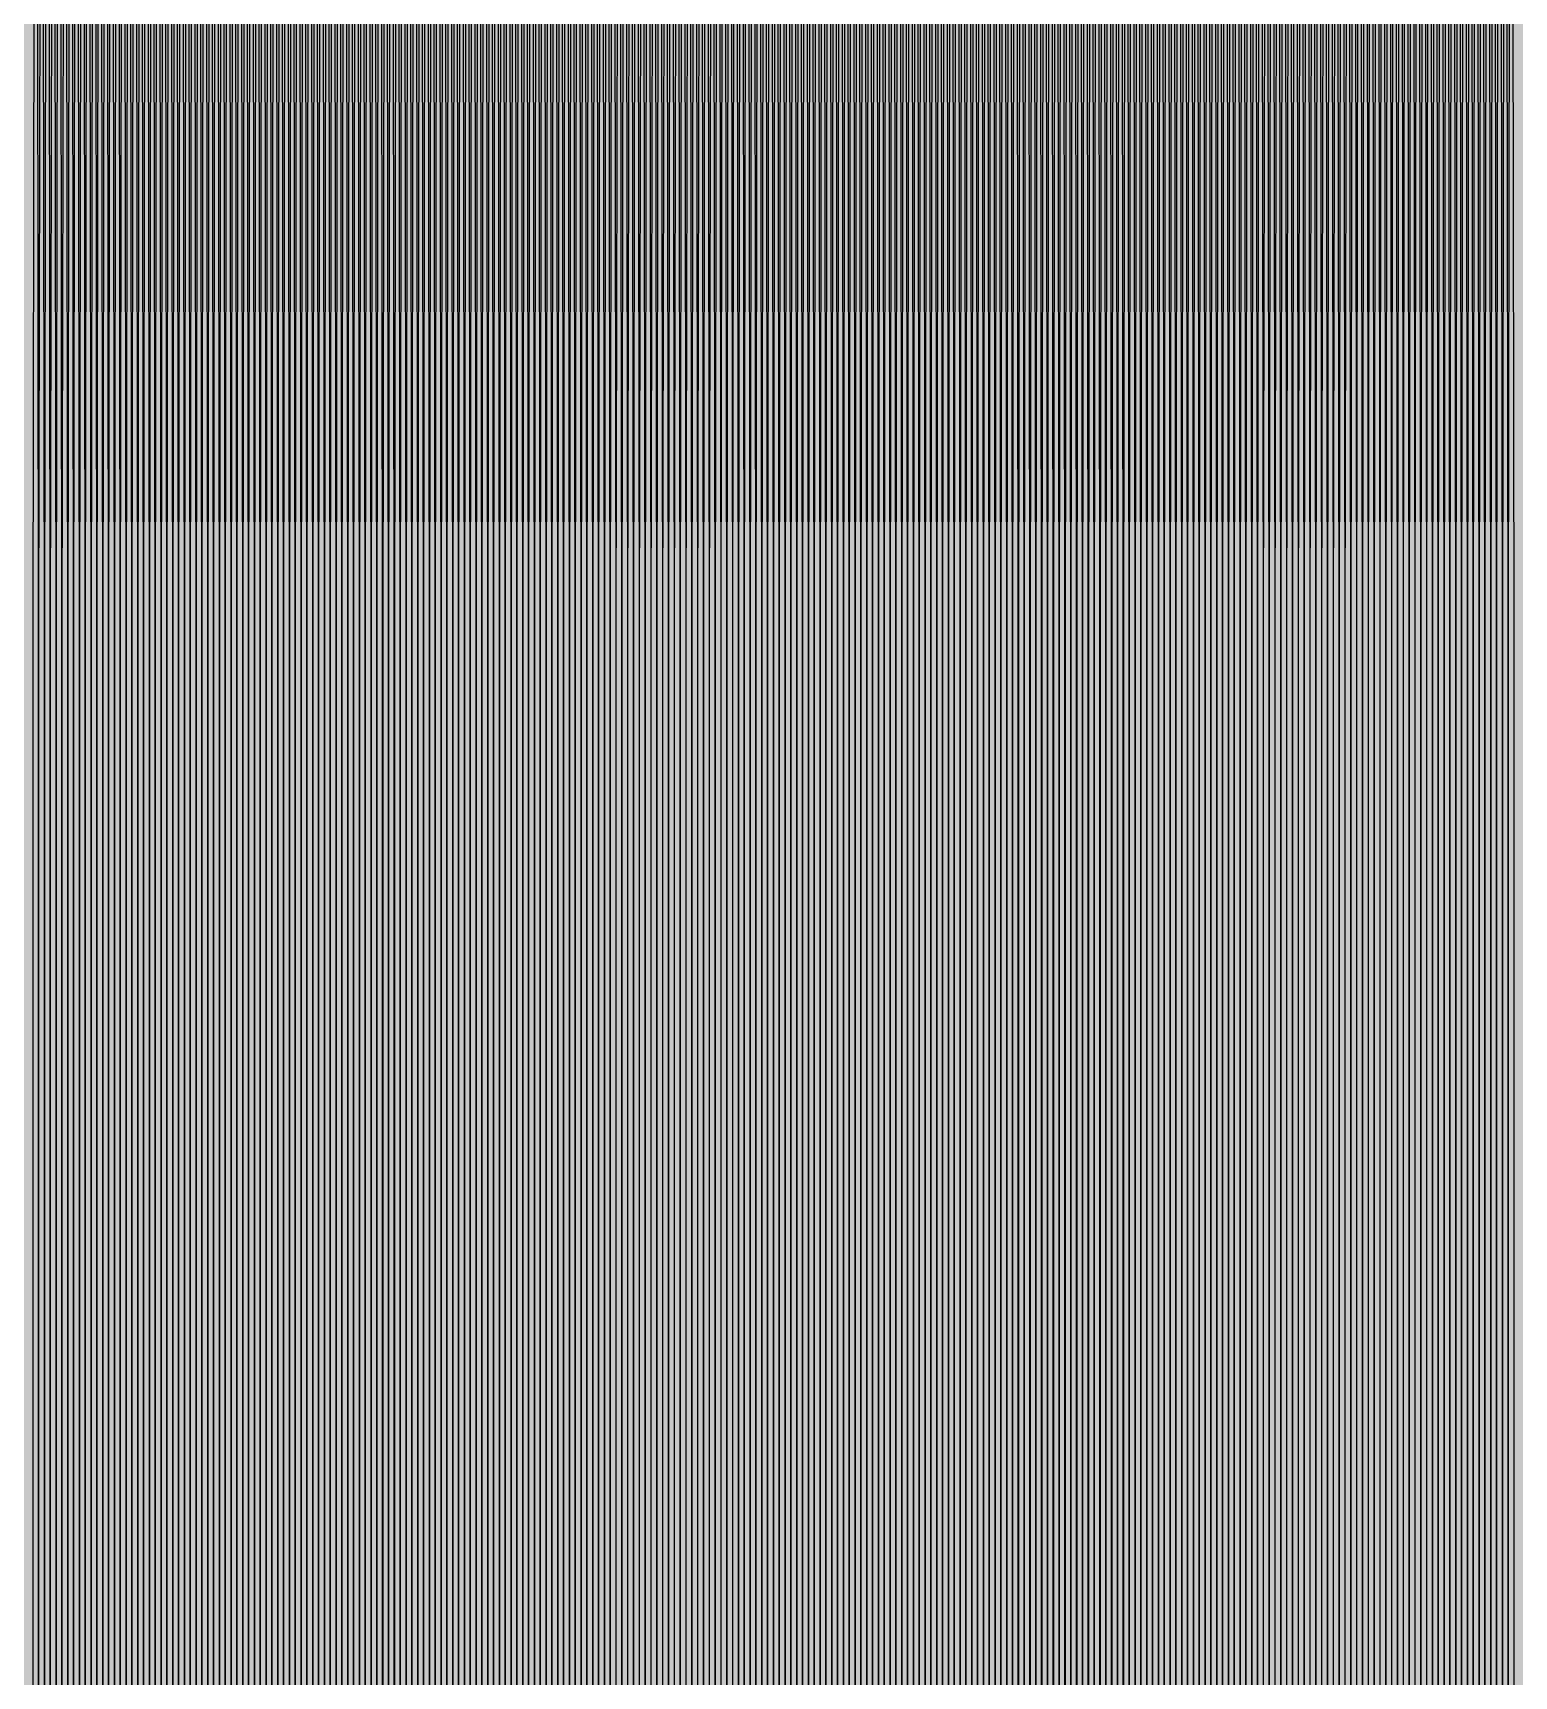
# Model space of a CAD drawing. Header units: metres. Extents: x -7231 to 10969, y -37556 to 1873.
# Drawn here: x 1869 to 2885, y -19931 to -18805 of the extents above; entities that cross this region are included whole.
import ezdxf

# ---------------------------------------------------------------- set-up
doc = ezdxf.new("R2010")
doc.units = ezdxf.units.M
for name, color, linetype in [('Metal1', 4, 'CONTINUOUS'), ('Metal2', 3, 'CONTINUOUS'), ('Polyimide', 7, 'CONTINUOUS')]:
    doc.layers.add(name, color=color, linetype=linetype)

msp = doc.modelspace()

# ---------------------------------------------------------------- hatches: boundary and pattern name
at = {"layer": 'Polyimide'}
msp.add_hatch(color=7, dxfattribs=at).paths.add_polyline_path([(4065.7, -468), (4066.7, -502), (4068.5, -536), (4071.4, -570), (4075.5, -604), (4081, -638), (4088, -672), (4096.5, -706), (4106.6, -740), (4118.3, -774), (4131.6, -808), (4146.5, -842), (4162.9, -876), (4180.7, -910), (4199.8, -944), (4220.2, -978), (4241.7, -1012), (4264.2, -1046), (4287.5, -1080), (4311.5, -1114), (4336, -1148), (4360.9, -1182), (4385.9, -1216), (4410.9, -1250), (4435.7, -1284), (4460.2, -1318), (4484.2, -1352), (4507.5, -1385.9), (4530, -1419.9), (4551.5, -1453.9), (4571.9, -1487.9), (4591.1, -1521.9), (4608.9, -1555.9), (4625.3, -1589.9), (4640.1, -1623.9), (4653.4, -1657.9), (4665.1, -1691.9), (4675.2, -1725.9), (4683.7, -1759.9), (4690.7, -1793.9), (4696.2, -1827.9), (4700.3, -1861.9), (4703.2, -1895.9), (4705.1, -1929.9), (4706.1, -1963.9), (4706.4, -1997.9), (4706.5, -2031.9), (4706.5, -4793), (4710, -4838.4), (4720.2, -4882.7), (4737.1, -4925), (4760.1, -4964.2), (4788.9, -4999.5), (4822.6, -5030), (4860.5, -5055.1), (4901.8, -5074.2), (4901.8, -5074.2), (4970.7, -5105.2), (5034.7, -5145.3), (5092.8, -5193.5), (5143.8, -5249.2), (5186.9, -5311.2), (5221.2, -5378.4), (5246.2, -5449.7), (5261.4, -5523.7), (5266.5, -5599), (5261.4, -5674.3), (5246.2, -5748.3), (5221.2, -5819.6), (5186.9, -5886.8), (5143.8, -5948.8), (5092.8, -6004.5), (5034.7, -6052.7), (4970.7, -6092.8), (4901.8, -6123.8), (4860.5, -6142.9), (4822.6, -6168), (4788.9, -6198.5), (4760.1, -6233.8), (4737.1, -6273), (4720.2, -6315.3), (4710, -6359.6), (4706.5, -6405), (4706.5, -9221.5), (4710, -9266.9), (4720.2, -9311.2), (4737.1, -9353.5), (4760.1, -9392.7), (4788.9, -9428), (4822.6, -9458.5), (4860.5, -9483.6), (4901.8, -9502.7), (4970.7, -9533.7), (5034.7, -9573.8), (5092.8, -9622), (5143.8, -9677.7), (5186.9, -9739.7), (5221.2, -9806.9), (5246.2, -9878.2), (5261.4, -9952.2), (5266.5, -10027.5), (5261.4, -10102.8), (5246.2, -10176.8), (5221.2, -10248.1), (5186.9, -10315.3), (5143.8, -10377.3), (5092.8, -10433), (5034.7, -10481.2), (4970.7, -10521.3), (4901.8, -10552.3), (4860.5, -10571.4), (4822.6, -10596.5), (4788.9, -10627), (4760.1, -10662.3), (4737.1, -10701.5), (4720.2, -10743.8), (4710, -10788.1), (4706.5, -10833.5), (4706.5, -13650), (4710, -13695.4), (4720.2, -13739.7), (4737.1, -13782), (4760.1, -13821.2), (4788.9, -13856.5), (4822.6, -13887), (4860.5, -13912.1), (4901.8, -13931.2), (4970.7, -13962.2), (5034.7, -14002.2), (5092.8, -14050.5), (5143.8, -14106.2), (5186.9, -14168.2), (5221.2, -14235.4), (5246.2, -14306.7), (5261.4, -14380.7), (5266.5, -14456), (5261.4, -14531.3), (5246.2, -14605.3), (5221.2, -14676.5), (5186.9, -14743.8), (5143.8, -14805.8), (5092.8, -14861.5), (5034.7, -14909.7), (4970.7, -14949.8), (4901.8, -14980.8), (4860.5, -14999.9), (4822.6, -15025), (4788.9, -15055.5), (4760.1, -15090.8), (4737.1, -15130), (4720.2, -15172.3), (4710, -15216.6), (4706.5, -15262), (4706.5, -15456), (4720.9, -15750), (4764.1, -16041.3), (4835.7, -16326.8), (4934.9, -16604), (5060.7, -16870.2), (5212.1, -17122.7), (5387.5, -17359.2), (5585.2, -17577.3), (5803.3, -17775), (6039.8, -17950.4), (6292.3, -18101.8), (6558.4, -18227.6), (6835.6, -18326.8), (7121.2, -18398.3), (7412.4, -18441.5), (7706.5, -18456), (9969, -18456), (10047.4, -18459.8), (10125.1, -18471.4), (10201.2, -18490.4), (10275.2, -18516.9), (10346.1, -18550.5), (10413.5, -18590.8), (10476.5, -18637.6), (10534.7, -18690.3), (10587.4, -18748.5), (10634.2, -18811.5), (10674.5, -18878.9), (10708.1, -18949.8), (10734.6, -19023.8), (10753.6, -19099.9), (10765.2, -19177.6), (10769, -19256), (10769, -20895.8), (10730.2, -20951.4), (10694.6, -21009.1), (10662.2, -21068.6), (10633.2, -21129.9), (10607.6, -21192.7), (10585.5, -21256.7), (10566.9, -21322), (10552, -21388.1), (10540.8, -21455), (10533.4, -21522.3), (10529.6, -21590), (10529.6, -21657.8), (10533.4, -21725.5), (10540.8, -21792.9), (10552, -21859.7), (10566.9, -21925.9), (10585.5, -21991.1), (10607.6, -22055.2), (10633.2, -22117.9), (10662.2, -22179.2), (10694.6, -22238.7), (10730.2, -22296.4), (10769, -22352), (10769, -32454.2), (10728.7, -32510.5), (10691.7, -32568.9), (10658, -32629.3), (10627.8, -32691.6), (10601.2, -32755.4), (10578.2, -32820.7), (10558.9, -32887.1), (10543.4, -32954.5), (10531.8, -33022.7), (10524, -33091.4), (10520.1, -33160.5), (10520.1, -33229.7), (10524, -33298.8), (10531.8, -33367.5), (10543.4, -33435.7), (10558.9, -33503.1), (10578.2, -33569.5), (10601.2, -33634.8), (10627.8, -33698.6), (10658, -33760.8), (10691.7, -33821.3), (10728.7, -33879.7), (10769, -33936), (10769, -36556), (10765.2, -36634.4), (10753.6, -36712.1), (10734.6, -36788.2), (10708.1, -36862.1), (10674.5, -36933.1), (10634.2, -37000.5), (10587.4, -37063.5), (10534.7, -37121.7), (10476.5, -37174.4), (10413.5, -37221.2), (10346.1, -37261.5), (10275.2, -37295.1), (10201.2, -37321.6), (10125.1, -37340.6), (10047.4, -37352.1), (9969, -37356), (-6231, -37356), (-6309.4, -37352.1), (-6387.1, -37340.6), (-6463.2, -37321.6), (-6537.2, -37295.1), (-6608.1, -37261.5), (-6675.5, -37221.2), (-6738.5, -37174.4), (-6796.7, -37121.7), (-6849.4, -37063.5), (-6896.2, -37000.5), (-6936.5, -36933.1), (-6970.1, -36862.1), (-6996.6, -36788.2), (-7015.6, -36712.1), (-7027.2, -36634.4), (-7031, -36556), (-7031, -33936), (-6990.7, -33879.8), (-6953.7, -33821.3), (-6920, -33760.9), (-6889.8, -33698.6), (-6863.2, -33634.8), (-6840.2, -33569.5), (-6820.9, -33503.1), (-6805.4, -33435.7), (-6793.7, -33367.5), (-6785.9, -33298.8), (-6782, -33229.7), (-6782, -33160.5), (-6785.9, -33091.4), (-6793.7, -33022.7), (-6805.4, -32954.5), (-6820.9, -32887.1), (-6840.2, -32820.6), (-6863.2, -32755.4), (-6889.8, -32691.5), (-6920, -32629.3), (-6953.7, -32568.9), (-6990.7, -32510.4), (-7031, -32454.2), (-7031, -22364.8), (-6990.7, -22308.6), (-6953.7, -22250.1), (-6920, -22189.7), (-6889.8, -22127.5), (-6863.2, -22063.6), (-6840.2, -21998.4), (-6820.9, -21931.9), (-6805.4, -21864.5), (-6793.7, -21796.3), (-6785.9, -21727.6), (-6782, -21658.5), (-6782, -21589.3), (-6785.9, -21520.3), (-6793.7, -21451.5), (-6805.4, -21383.3), (-6820.9, -21315.9), (-6840.2, -21249.5), (-6863.2, -21184.2), (-6889.8, -21120.4), (-6920, -21058.1), (-6953.7, -20997.7), (-6990.7, -20939.3), (-7031, -20883), (-7031, -19256), (-7027.2, -19177.6), (-7015.6, -19099.9), (-6996.6, -19023.8), (-6970.1, -18949.8), (-6936.5, -18878.9), (-6896.2, -18811.5), (-6849.4, -18748.5), (-6796.7, -18690.3), (-6738.5, -18637.6), (-6675.5, -18590.8), (-6608.1, -18550.5), (-6537.2, -18516.9), (-6463.2, -18490.4), (-6387.1, -18471.4), (-6309.4, -18459.8), (-6231, -18456), (-3968.5, -18456), (-3674.4, -18441.5), (-3383.2, -18398.3), (-3097.6, -18326.8), (-2820.4, -18227.6), (-2554.3, -18101.8), (-2301.8, -17950.4), (-2065.3, -17775), (-1847.2, -17577.3), (-1649.5, -17359.2), (-1474.1, -17122.7), (-1322.7, -16870.2), (-1196.9, -16604), (-1097.7, -16326.8), (-1026.1, -16041.3), (-982.9, -15750), (-968.5, -15456), (-968.5, -15262), (-972, -15216.6), (-982.2, -15172.3), (-999.1, -15130), (-1022.1, -15090.8), (-1050.9, -15055.5), (-1084.6, -15025), (-1122.5, -14999.9), (-1163.8, -14980.8), (-1232.7, -14949.8), (-1296.7, -14909.7), (-1354.8, -14861.5), (-1405.8, -14805.8), (-1448.9, -14743.8), (-1483.2, -14676.5), (-1508.2, -14605.3), (-1523.4, -14531.3), (-1528.5, -14456), (-1523.4, -14380.7), (-1508.2, -14306.7), (-1483.2, -14235.4), (-1448.9, -14168.2), (-1405.8, -14106.2), (-1354.8, -14050.5), (-1296.7, -14002.2), (-1232.7, -13962.2), (-1163.8, -13931.2), (-1122.5, -13912.1), (-1084.6, -13887), (-1050.9, -13856.5), (-1022.1, -13821.2), (-999.1, -13782), (-982.2, -13739.7), (-972, -13695.4), (-968.5, -13650), (-968.5, -12309.6), (-972, -12264.3), (-982.2, -12219.9), (-999.1, -12177.7), (-1022.1, -12138.5), (-1050.9, -12103.2), (-1084.6, -12072.6), (-1122.5, -12047.5), (-1163.8, -12028.5), (-1232.7, -11997.4), (-1296.7, -11957.4), (-1354.8, -11909.1), (-1405.8, -11853.5), (-1448.9, -11791.5), (-1483.2, -11724.2), (-1508.2, -11653), (-1523.4, -11579), (-1528.5, -11503.7), (-1523.4, -11428.3), (-1508.2, -11354.4), (-1483.2, -11283.1), (-1448.9, -11215.9), (-1405.8, -11153.8), (-1354.8, -11098.2), (-1296.7, -11049.9), (-1232.7, -11009.9), (-1163.8, -10978.8), (-1122.5, -10959.8), (-1084.6, -10934.7), (-1050.9, -10904.1), (-1022.1, -10868.9), (-999.1, -10829.6), (-982.2, -10787.4), (-972, -10743), (-968.5, -10697.7), (-968.5, -9357.3), (-972, -9311.9), (-982.2, -9267.6), (-999.1, -9225.4), (-1022.1, -9186.1), (-1050.9, -9150.8), (-1084.6, -9120.3), (-1122.5, -9095.2), (-1163.8, -9076.2), (-1163.8, -9076.2), (-1232.7, -9045.1), (-1296.7, -9005.1), (-1354.8, -8956.8), (-1405.8, -8901.1), (-1448.9, -8839.1), (-1483.2, -8771.9), (-1508.2, -8700.6), (-1523.4, -8626.7), (-1528.5, -8551.3), (-1523.4, -8476), (-1508.2, -8402), (-1483.2, -8330.8), (-1448.9, -8263.5), (-1405.8, -8201.5), (-1354.8, -8145.9), (-1296.7, -8097.6), (-1232.7, -8057.6), (-1163.8, -8026.5), (-1163.8, -8026.5), (-1122.5, -8007.4), (-1084.6, -7982.4), (-1050.9, -7951.8), (-1022.1, -7916.5), (-999.1, -7877.3), (-982.2, -7835), (-972, -7790.7), (-968.5, -7745.4), (-968.5, -6405), (-972, -6359.6), (-982.2, -6315.3), (-999.1, -6273), (-1022.1, -6233.8), (-1050.9, -6198.5), (-1084.6, -6168), (-1122.5, -6142.9), (-1163.8, -6123.8), (-1163.8, -6123.8), (-1232.7, -6092.8), (-1296.7, -6052.7), (-1354.8, -6004.5), (-1405.8, -5948.8), (-1448.9, -5886.8), (-1483.2, -5819.6), (-1508.2, -5748.3), (-1523.4, -5674.3), (-1528.5, -5599), (-1523.4, -5523.7), (-1508.2, -5449.7), (-1483.2, -5378.4), (-1448.9, -5311.2), (-1405.8, -5249.2), (-1354.8, -5193.5), (-1296.7, -5145.3), (-1232.7, -5105.2), (-1163.8, -5074.2), (-1163.8, -5074.2), (-1122.5, -5055.1), (-1084.6, -5030), (-1050.9, -4999.5), (-1022.1, -4964.2), (-999.1, -4925), (-982.2, -4882.7), (-972, -4838.4), (-968.5, -4793), (-968.5, -2031.9), (-968.4, -1997.9), (-968.1, -1963.9), (-967.1, -1929.9), (-965.2, -1895.9), (-962.2, -1861.9), (-958, -1827.9), (-952.4, -1793.9), (-945.3, -1759.9), (-936.6, -1725.9), (-926.4, -1691.9), (-914.4, -1657.9), (-900.9, -1623.9), (-885.7, -1589.9), (-869.1, -1555.9), (-850.9, -1521.9), (-831.4, -1487.9), (-810.6, -1453.9), (-788.7, -1419.9), (-765.8, -1385.9), (-742.1, -1352), (-717.6, -1318), (-692.7, -1284), (-667.4, -1250), (-641.9, -1216), (-616.4, -1182), (-591.1, -1148), (-566.1, -1114), (-541.7, -1080), (-517.9, -1046), (-495, -1012), (-473.1, -978), (-452.4, -944), (-432.8, -910), (-414.7, -876), (-398, -842), (-382.9, -808), (-369.3, -774), (-357.4, -740), (-347.1, -706), (-338.4, -672), (-331.3, -638), (-325.7, -604), (-321.5, -570), (-318.6, -536), (-316.7, -502), (-315.7, -468), (-315.3, -434), (-315.2, -400), (-315.2, 401), (-315.2, 451), (-315.2, 1644), (-270.2, 1644), (-270, 1637.1), (-269.4, 1630.3), (-268.2, 1623.5), (-266.7, 1616.8), (-264.7, 1610.2), (-262.3, 1603.8), (-259.4, 1597.6), (-256.2, 1591.5), (-252.6, 1585.7), (-248.6, 1580.1), (-244.2, 1574.8), (-239.5, 1569.8), (-234.5, 1565.1), (-229.2, 1560.7), (-223.6, 1556.7), (-217.8, 1553.1), (-211.7, 1549.8), (-205.4, 1547), (-199, 1544.6), (-192.4, 1542.6), (-185.7, 1541), (-179, 1539.9), (-172.1, 1539.2), (-165.2, 1539), (-158.4, 1539.2), (-151.5, 1539.9), (-144.8, 1541), (-138.1, 1542.6), (-131.5, 1544.6), (-125.1, 1547), (-118.8, 1549.8), (-112.8, 1553.1), (-106.9, 1556.7), (-101.3, 1560.7), (-96, 1565.1), (-91, 1569.8), (-86.3, 1574.8), (-81.9, 1580.1), (-77.9, 1585.7), (-74.3, 1591.5), (-71.1, 1597.6), (-68.2, 1603.8), (-65.8, 1610.2), (-63.8, 1616.8), (-62.3, 1623.5), (-61.1, 1630.3), (-60.5, 1637.1), (-60.2, 1644), (1853, 1644), (1853, 1573), (3815.2, 1573), (3815.5, 1579.5), (3816.1, 1586.1), (3817.2, 1592.5), (3818.7, 1598.9), (3820.6, 1605.1), (3822.9, 1611.3), (3825.6, 1617.2), (3828.6, 1623), (3832.1, 1628.6), (3835.9, 1633.9), (3840.1, 1638.9), (3844.5, 1643.7), (3849.3, 1648.2), (3854.4, 1652.3), (3859.7, 1656.1), (3865.2, 1659.6), (3871, 1662.7), (3877, 1665.4), (3883.1, 1667.7), (3889.4, 1669.6), (3895.7, 1671.1), (3902.2, 1672.1), (3908.7, 1672.8), (3915.2, 1673), (3921.8, 1672.8), (3928.3, 1672.1), (3934.8, 1671.1), (3941.1, 1669.6), (3947.4, 1667.7), (3953.5, 1665.4), (3959.5, 1662.7), (3965.2, 1659.6), (3970.8, 1656.1), (3976.1, 1652.3), (3981.2, 1648.2), (3986, 1643.7), (3990.4, 1638.9), (3994.6, 1633.9), (3998.4, 1628.6), (4001.9, 1623), (4004.9, 1617.2), (4007.6, 1611.3), (4009.9, 1605.1), (4011.8, 1598.9), (4013.3, 1592.5), (4014.4, 1586.1), (4015, 1579.5), (4015.2, 1573), (4065.2, 1573), (4065.2, 451), (4065.2, 401), (4065.2, -400), (4065.3, -434), (4065.7, -468)])

# ---------------------------------------------------------------- linework, layer by layer
at = {"layer": 'Metal1'}
for points in [[(1869.2, -36203.7), (1869.2, -19211.9), (1870, -18720.9)], [(1872, -18720.9), (1872.7, -19211.9), (1872.7, -36202.3)], [(1877.2, -36195.7), (1877.2, -19211.9), (1878, -18720.9)], [(1880, -18720.9), (1880.7, -19211.9), (1880.7, -36194.3)], [(1885.2, -36187.7), (1885.2, -19211.9), (1886, -18720.9)], [(1888, -18720.9), (1888.7, -19211.9), (1888.7, -36186.3)], [(1893.2, -36179.7), (1893.2, -19211.9), (1894, -18720.9)], [(1896, -18720.9), (1896.7, -19211.9), (1896.7, -36178.3)], [(1901.2, -36171.7), (1901.2, -19211.9), (1902, -18720.9)], [(1904, -18720.9), (1904.7, -19211.9), (1904.7, -36170.3)], [(1909.2, -36163.7), (1909.2, -19211.9), (1910, -18720.9)], [(1912, -18720.9), (1912.7, -19211.9), (1912.7, -36162.3)], [(1917.2, -36155.7), (1917.2, -19211.9), (1918, -18720.9)], [(1920, -18720.9), (1920.7, -19211.9), (1920.7, -36154.3)], [(1925.2, -36147.7), (1925.2, -19211.9), (1926, -18720.9)], [(1928, -18721), (1928.7, -19211.9), (1928.7, -36146.3)], [(1933.2, -36139.7), (1933.2, -19211.9), (1934, -18720.9)], [(1936, -18721), (1936.7, -19211.9), (1936.7, -36138.3)], [(1941.2, -36131.7), (1941.2, -19211.9), (1942, -18720.9)], [(1944, -18721), (1944.7, -19211.9), (1944.7, -36130.3)], [(1949.2, -36123.7), (1949.2, -19211.9), (1950, -18720.9)], [(1952, -18721), (1952.7, -19211.9), (1952.7, -36122.3)], [(1957.2, -36115.7), (1957.2, -19211.9), (1958, -18720.9)], [(1960, -18721), (1960.7, -19211.9), (1960.7, -36114.3)], [(1965.2, -36107.7), (1965.2, -19211.9), (1966, -18720.9)], [(1968, -18721), (1968.7, -19211.9), (1968.7, -36106.3)], [(1973.2, -36099.7), (1973.2, -19211.9), (1974, -18720.9)], [(1976, -18721), (1976.7, -19211.9), (1976.7, -36098.3)], [(1981.2, -36091.7), (1981.2, -19211.9), (1982, -18720.9)], [(1984, -18721), (1984.7, -19211.9), (1984.7, -36090.3)], [(1989.2, -36083.7), (1989.2, -19211.9), (1990, -18720.9)], [(1992, -18721), (1992.7, -19211.9), (1992.7, -36082.3)], [(1997.2, -36075.7), (1997.2, -19211.9), (1998, -18720.9)], [(2000, -18721), (2000.7, -19211.9), (2000.7, -36074.3)], [(2005.2, -36067.7), (2005.2, -19211.9), (2006, -18720.9)], [(2008, -18721), (2008.7, -19211.9), (2008.7, -36066.3)], [(2013.2, -36059.7), (2013.2, -19211.9), (2014, -18720.9)], [(2016, -18721), (2016.7, -19211.9), (2016.7, -36058.3)], [(2021.2, -36051.7), (2021.2, -19211.9), (2022, -18720.9)], [(2024, -18721), (2024.7, -19211.9), (2024.7, -36050.3)], [(2029.2, -36043.7), (2029.2, -19211.9), (2030, -18720.9)], [(2032, -18721), (2032.7, -19211.9), (2032.7, -36042.3)], [(2037.2, -36035.7), (2037.2, -19211.9), (2038, -18720.9)], [(2040, -18721), (2040.7, -19211.9), (2040.7, -36034.3)], [(2045.2, -36027.7), (2045.2, -19211.9), (2046, -18720.9)], [(2048, -18721), (2048.8, -19211.9), (2048.8, -36026.3)], [(2053.2, -36019.7), (2053.2, -19211.9), (2054, -18720.9)], [(2056, -18721), (2056.7, -19211.9), (2056.7, -36018.3)], [(2061.2, -36011.7), (2061.2, -19211.9), (2062, -18720.9)], [(2064, -18721), (2064.7, -19211.9), (2064.7, -36010.3)], [(2069.2, -36003.7), (2069.2, -19211.9), (2070, -18720.9)], [(2072, -18721), (2072.7, -19211.9), (2072.7, -36002.3)], [(2077.2, -35995.7), (2077.2, -19211.9), (2078, -18720.9)], [(2080, -18721), (2080.7, -19211.9), (2080.7, -35994.3)], [(2085.2, -35987.7), (2085.2, -19211.9), (2086, -18720.9)], [(2088, -18721), (2088.7, -19211.9), (2088.7, -35986.3)], [(2093.2, -35979.7), (2093.2, -19211.9), (2094, -18720.9)], [(2096, -18721), (2096.7, -19211.9), (2096.7, -35978.3)], [(2101.2, -35971.7), (2101.2, -19211.9), (2102, -18720.9)], [(2104, -18721), (2104.7, -19211.9), (2104.7, -35970.3)], [(2109.2, -35963.7), (2109.2, -19211.9), (2110, -18720.9)], [(2112, -18721), (2112.7, -19211.9), (2112.7, -35962.3)], [(2117.2, -35955.7), (2117.2, -19211.9), (2118, -18720.9)], [(2120, -18721), (2120.8, -19211.9), (2120.8, -35954.3)], [(2125.2, -33203.7), (2125.2, -19211.9), (2126, -18720.9)], [(2128, -18721), (2128.8, -19211.9), (2128.8, -33202.3)], [(2133.2, -33195.7), (2133.2, -19211.9), (2134, -18720.9)], [(2136, -18721), (2136.8, -19211.9), (2136.8, -33194.3)], [(2141.2, -33187.7), (2141.2, -19211.9), (2142, -18720.9)], [(2144, -18721), (2144.8, -19211.9), (2144.8, -33186.3)], [(2149.2, -33179.7), (2149.2, -19211.9), (2150, -18720.9)], [(2152, -18721), (2152.8, -19211.9), (2152.8, -33178.3)], [(2157.2, -33171.7), (2157.2, -19211.9), (2158, -18720.9)], [(2160, -18721), (2160.8, -19211.9), (2160.8, -33170.3)], [(2165.2, -33163.7), (2165.2, -19211.9), (2166, -18720.9)], [(2168, -18721), (2168.8, -19211.9), (2168.8, -33162.3)], [(2173.2, -33155.7), (2173.2, -19211.9), (2174, -18720.9)], [(2176, -18721), (2176.8, -19211.9), (2176.8, -33154.3)], [(2181.2, -33147.7), (2181.2, -19211.9), (2182, -18720.9)], [(2184, -18721), (2184.8, -19211.9), (2184.8, -33146.3)], [(2189.2, -33139.7), (2189.2, -19211.9), (2190, -18720.9)], [(2192, -18721), (2192.8, -19211.9), (2192.8, -33138.3)], [(2197.2, -33131.7), (2197.2, -19211.9), (2198, -18720.9)], [(2200, -18721), (2200.8, -19211.9), (2200.8, -33130.3)], [(2205.2, -33123.7), (2205.2, -19211.9), (2206, -18720.9)], [(2208, -18721), (2208.8, -19211.9), (2208.8, -33122.3)], [(2213.2, -33115.7), (2213.2, -19211.9), (2214, -18720.9)], [(2216, -18721), (2216.8, -19211.9), (2216.8, -33114.3)], [(2221.2, -33107.7), (2221.2, -19211.9), (2222, -18720.9)], [(2224, -18721), (2224.8, -19211.9), (2224.8, -33106.3)], [(2229.2, -33099.7), (2229.2, -19211.9), (2230, -18720.9)], [(2232, -18721), (2232.8, -19211.9), (2232.8, -33098.3)], [(2237.2, -33091.7), (2237.2, -19211.9), (2238, -18720.9)], [(2240, -18721), (2240.8, -19211.9), (2240.8, -33090.3)], [(2245.2, -33083.7), (2245.2, -19211.9), (2246, -18720.9)], [(2248, -18721), (2248.8, -19211.9), (2248.8, -33082.3)], [(2253.2, -33075.7), (2253.2, -19211.9), (2254, -18720.9)], [(2256, -18721), (2256.8, -19211.9), (2256.8, -33074.3)], [(2261.2, -33067.7), (2261.2, -19211.9), (2262, -18720.9)], [(2264, -18721), (2264.8, -19211.9), (2264.8, -33066.3)], [(2269.2, -33059.7), (2269.2, -19211.9), (2270, -18720.9)], [(2272, -18721), (2272.8, -19211.9), (2272.8, -33058.3)], [(2277.2, -33051.7), (2277.2, -19211.9), (2278, -18720.9)], [(2280, -18721), (2280.8, -19211.9), (2280.8, -33050.3)], [(2285.2, -33043.7), (2285.2, -19211.9), (2286, -18720.9)], [(2288, -18721), (2288.8, -19211.9), (2288.8, -33042.3)], [(2293.2, -33035.7), (2293.2, -19211.9), (2294, -18720.9)], [(2296, -18721), (2296.8, -19211.9), (2296.8, -33034.3)], [(2301.2, -33027.7), (2301.2, -19211.9), (2302, -18720.9)], [(2304, -18721), (2304.8, -19211.9), (2304.8, -33026.3)], [(2309.2, -33019.7), (2309.2, -19211.9), (2310, -18720.9)], [(2312, -18721), (2312.8, -19211.9), (2312.8, -33018.3)], [(2317.2, -33011.7), (2317.2, -19211.9), (2318, -18720.9)], [(2320, -18721), (2320.8, -19211.9), (2320.8, -33010.3)], [(2325.2, -33003.7), (2325.2, -19211.9), (2326, -18720.9)], [(2328, -18721), (2328.8, -19211.9), (2328.8, -33002.3)], [(2333.2, -32995.7), (2333.2, -19211.9), (2334, -18721)], [(2336, -18721), (2336.8, -19211.9), (2336.8, -32994.3)], [(2341.2, -32987.7), (2341.2, -19211.9), (2342, -18721)], [(2344, -18721), (2344.8, -19211.9), (2344.8, -32986.3)], [(2349.2, -32979.7), (2349.2, -19211.9), (2350, -18721)], [(2352, -18721), (2352.8, -19211.9), (2352.8, -32978.3)], [(2357.2, -32971.7), (2357.2, -19211.9), (2358, -18721)], [(2360, -18721), (2360.8, -19211.9), (2360.8, -32970.3)], [(2365.2, -32963.7), (2365.2, -19211.9), (2366, -18721)], [(2368, -18721), (2368.8, -19211.9), (2368.8, -32962.3)], [(2373.2, -32955.7), (2373.2, -19211.9), (2374, -18721)], [(2376, -18721), (2376.8, -19211.9), (2376.8, -32954.3)], [(2381.2, -30203.7), (2381.2, -19211.9), (2382, -18721)], [(2384, -18721), (2384.8, -19211.9), (2384.8, -30202.3)], [(2389.2, -30195.7), (2389.2, -19211.9), (2390, -18721)], [(2392, -18721), (2392.8, -19211.9), (2392.8, -30194.3)], [(2397.2, -30187.7), (2397.2, -19211.9), (2398, -18721)], [(2400, -18721), (2400.8, -19211.9), (2400.8, -30186.3)], [(2405.2, -30179.7), (2405.2, -19211.9), (2406, -18721)], [(2408, -18721), (2408.8, -19211.9), (2408.8, -30178.3)], [(2413.2, -30171.7), (2413.2, -19211.9), (2414, -18721)], [(2416, -18721), (2416.8, -19211.9), (2416.8, -30170.3)], [(2421.2, -30163.7), (2421.2, -19211.9), (2422, -18721)], [(2424, -18721), (2424.8, -19211.9), (2424.8, -30162.3)], [(2429.2, -30155.7), (2429.2, -19211.9), (2430, -18721)], [(2432, -18721), (2432.8, -19211.9), (2432.8, -30154.3)], [(2437.2, -30147.7), (2437.2, -19211.9), (2438, -18721)], [(2440, -18721), (2440.8, -19211.9), (2440.8, -30146.3)], [(2445.2, -30139.7), (2445.2, -19211.9), (2446, -18721)], [(2448, -18721), (2448.7, -19211.9), (2448.7, -30138.3)], [(2453.2, -30131.7), (2453.2, -19211.9), (2454, -18721)], [(2456, -18721), (2456.7, -19211.9), (2456.7, -30130.3)], [(2461.2, -30123.7), (2461.2, -19211.9), (2462, -18721)], [(2464, -18721), (2464.7, -19211.9), (2464.7, -30122.3)], [(2469.2, -30115.7), (2469.2, -19211.9), (2470, -18721)], [(2472, -18721), (2472.7, -19211.9), (2472.7, -30114.3)], [(2477.2, -30107.7), (2477.2, -19211.9), (2478, -18721)], [(2480, -18721), (2480.7, -19211.9), (2480.7, -30106.3)], [(2485.2, -30099.7), (2485.2, -19211.9), (2486, -18721)], [(2488, -18721), (2488.7, -19211.9), (2488.7, -30098.3)], [(2493.2, -30091.7), (2493.2, -19211.9), (2494, -18721)], [(2496, -18721), (2496.7, -19211.9), (2496.7, -30090.3)], [(2501.2, -30083.7), (2501.2, -19211.9), (2502, -18721)], [(2504, -18721), (2504.7, -19211.9), (2504.7, -30082.3)], [(2509.2, -30075.7), (2509.2, -19211.9), (2510, -18721)], [(2512, -18721), (2512.7, -19211.9), (2512.7, -30074.3)], [(2517.2, -30067.7), (2517.2, -19211.9), (2518, -18721)], [(2520, -18721), (2520.7, -19211.9), (2520.7, -30066.3)], [(2525.2, -30059.7), (2525.2, -19211.9), (2526, -18721)], [(2528, -18721), (2528.7, -19211.9), (2528.7, -30058.3)], [(2533.2, -30051.7), (2533.2, -19211.9), (2534, -18721)], [(2536, -18721), (2536.7, -19211.9), (2536.7, -30050.3)], [(2541.2, -30043.7), (2541.2, -19211.9), (2542, -18721)], [(2544, -18721), (2544.7, -19211.9), (2544.7, -30042.3)], [(2549.2, -30035.7), (2549.2, -19211.9), (2550, -18721)], [(2552, -18721), (2552.7, -19211.9), (2552.7, -30034.3)], [(2557.2, -30027.7), (2557.2, -19211.9), (2558, -18721)], [(2560, -18721), (2560.7, -19211.9), (2560.7, -30026.3)], [(2565.2, -30019.7), (2565.2, -19211.9), (2566, -18721)], [(2568, -18721), (2568.7, -19211.9), (2568.7, -30018.3)], [(2573.2, -30011.7), (2573.2, -19211.9), (2574, -18721)], [(2576, -18721), (2576.7, -19211.9), (2576.7, -30010.3)], [(2581.2, -30003.7), (2581.2, -19211.9), (2582, -18721)], [(2584, -18721), (2584.7, -19211.9), (2584.7, -30002.3)], [(2589.2, -29995.7), (2589.2, -19211.9), (2590, -18721)], [(2592, -18721), (2592.7, -19211.9), (2592.7, -29994.3)], [(2597.2, -29987.7), (2597.2, -19211.9), (2598, -18721)], [(2600, -18721), (2600.7, -19211.9), (2600.7, -29986.3)], [(2605.2, -29979.7), (2605.2, -19211.9), (2606, -18721)], [(2608, -18721), (2608.7, -19211.9), (2608.7, -29978.3)], [(2613.2, -29971.7), (2613.2, -19211.9), (2614, -18721)], [(2616, -18721), (2616.7, -19211.9), (2616.7, -29970.3)], [(2621.2, -29963.7), (2621.2, -19211.9), (2622, -18721)], [(2624, -18721), (2624.8, -19211.9), (2624.8, -29962.3)], [(2629.2, -29955.7), (2629.2, -19211.9), (2630, -18721)], [(2632, -18721), (2632.8, -19211.9), (2632.8, -29954.3)], [(2637.2, -27203.7), (2637.2, -19211.9), (2638, -18721)], [(2640, -18721), (2640.8, -19211.9), (2640.8, -27202.3)], [(2645.2, -27195.7), (2645.2, -19211.9), (2646, -18721)], [(2648, -18721), (2648.8, -19211.9), (2648.8, -27194.3)], [(2653.2, -27187.7), (2653.2, -19211.9), (2654, -18721)], [(2656, -18721), (2656.8, -19211.9), (2656.8, -27186.3)], [(2661.2, -27179.7), (2661.2, -19211.9), (2662, -18721)], [(2664, -18721), (2664.8, -19211.9), (2664.8, -27178.3)], [(2669.2, -27171.7), (2669.2, -19211.9), (2670, -18721)], [(2672, -18721), (2672.8, -19211.9), (2672.8, -27170.3)], [(2677.2, -27163.7), (2677.2, -19211.9), (2678, -18721)], [(2680, -18721), (2680.8, -19211.9), (2680.8, -27162.3)], [(2685.2, -27155.7), (2685.2, -19211.9), (2686, -18721)], [(2688, -18721), (2688.8, -19211.9), (2688.8, -27154.3)], [(2693.2, -27147.7), (2693.2, -19211.9), (2694, -18721)], [(2696, -18721), (2696.8, -19211.9), (2696.8, -27146.3)], [(2701.2, -27139.7), (2701.2, -19211.9), (2702, -18721)], [(2704, -18721), (2704.8, -19211.9), (2704.8, -27138.3)], [(2709.2, -27131.7), (2709.2, -19211.9), (2710, -18721)], [(2712, -18721), (2712.8, -19211.9), (2712.8, -27130.3)], [(2717.2, -27123.7), (2717.2, -19211.9), (2718, -18721)], [(2720, -18721), (2720.8, -19211.9), (2720.8, -27122.3)], [(2725.2, -27115.7), (2725.2, -19211.9), (2726, -18721)], [(2728, -18721), (2728.8, -19211.9), (2728.8, -27114.3)], [(2733.2, -27107.7), (2733.2, -19211.9), (2734, -18721)], [(2736, -18721), (2736.8, -19211.9), (2736.8, -27106.3)], [(2741.2, -27099.7), (2741.2, -19211.9), (2742, -18721)], [(2744, -18721), (2744.8, -19211.9), (2744.8, -27098.3)], [(2749.2, -27091.7), (2749.2, -19211.9), (2750, -18721)], [(2752, -18721), (2752.8, -19211.9), (2752.8, -27090.3)], [(2757.2, -27083.7), (2757.2, -19211.9), (2758, -18721)], [(2760, -18721), (2760.8, -19211.9), (2760.8, -27082.3)], [(2765.2, -27075.7), (2765.2, -19211.9), (2766, -18721)], [(2768, -18721), (2768.8, -19211.9), (2768.8, -27074.3)], [(2773.2, -27067.7), (2773.2, -19211.9), (2774, -18721)], [(2776, -18721.1), (2776.8, -19211.9), (2776.8, -27066.3)], [(2781.2, -27059.7), (2781.2, -19211.9), (2782, -18721)], [(2784, -18721.1), (2784.8, -19211.9), (2784.8, -27058.3)], [(2789.2, -27051.7), (2789.2, -19211.9), (2790, -18721)], [(2792, -18721.1), (2792.8, -19211.9), (2792.8, -27050.3)], [(2797.2, -27043.7), (2797.2, -19211.9), (2798, -18721)], [(2800, -18721.1), (2800.8, -19211.9), (2800.8, -27042.3)], [(2805.2, -27035.7), (2805.2, -19211.9), (2806, -18721)], [(2808, -18721.1), (2808.8, -19211.9), (2808.8, -27034.3)], [(2813.2, -27027.7), (2813.2, -19211.9), (2814, -18721)], [(2816, -18721.1), (2816.8, -19211.9), (2816.8, -27026.3)], [(2821.2, -27019.7), (2821.2, -19211.9), (2822, -18721)], [(2824, -18721.1), (2824.8, -19211.9), (2824.8, -27018.3)], [(2829.2, -27011.7), (2829.2, -19211.9), (2830, -18721)], [(2832, -18721.1), (2832.7, -19211.9), (2832.7, -27010.3)], [(2837.2, -27003.7), (2837.2, -19211.9), (2838, -18721)], [(2840, -18721.1), (2840.7, -19211.9), (2840.7, -27002.3)], [(2845.2, -26995.7), (2845.2, -19211.9), (2846, -18721)], [(2848, -18721.1), (2848.7, -19211.9), (2848.7, -26994.3)], [(2853.2, -26987.7), (2853.2, -19211.9), (2854, -18721)], [(2856, -18721.1), (2856.7, -19211.9), (2856.7, -26986.3)], [(2861.2, -26979.7), (2861.2, -19211.9), (2862, -18721)], [(2864, -18721.1), (2864.7, -19211.9), (2864.7, -26978.3)], [(2869.2, -26971.7), (2869.2, -19211.9), (2870, -18721)], [(2872, -18721.1), (2872.7, -19211.9), (2872.7, -26970.3)], [(2877.2, -26963.7), (2877.2, -19211.9), (2878, -18721)], [(2880, -18721.1), (2880.7, -19211.9), (2880.7, -26962.3)]]:
    msp.add_lwpolyline(points, dxfattribs=at)
at = {"layer": 'Metal2'}
for points in [[(1873.2, -36199.7), (1873.2, -19211.9), (1874, -18720.9)], [(1876, -18720.9), (1876.7, -19211.9), (1876.7, -36198.3)], [(1881.2, -36191.7), (1881.2, -19211.9), (1882, -18720.9)], [(1884, -18720.9), (1884.7, -19211.9), (1884.7, -36190.3)], [(1889.2, -36183.7), (1889.2, -19211.9), (1890, -18720.9)], [(1892, -18720.9), (1892.7, -19211.9), (1892.7, -36182.3)], [(1897.2, -36175.7), (1897.2, -19211.9), (1898, -18720.9)], [(1900, -18720.9), (1900.7, -19211.9), (1900.7, -36174.3)], [(1905.2, -36167.7), (1905.2, -19211.9), (1906, -18720.9)], [(1908, -18720.9), (1908.7, -19211.9), (1908.7, -36166.3)], [(1913.2, -36159.7), (1913.2, -19211.9), (1914, -18720.9)], [(1916, -18720.9), (1916.7, -19211.9), (1916.7, -36158.3)], [(1921.2, -36151.7), (1921.2, -19211.9), (1922, -18720.9)], [(1924, -18720.9), (1924.7, -19211.9), (1924.7, -36150.3)], [(1929.2, -36143.7), (1929.2, -19211.9), (1930, -18720.9)], [(1932, -18721), (1932.7, -19211.9), (1932.7, -36142.3)], [(1937.2, -36135.7), (1937.2, -19211.9), (1938, -18720.9)], [(1940, -18721), (1940.7, -19211.9), (1940.7, -36134.3)], [(1945.2, -36127.7), (1945.2, -19211.9), (1946, -18720.9)], [(1948, -18721), (1948.7, -19211.9), (1948.7, -36126.3)], [(1953.2, -36119.7), (1953.2, -19211.9), (1954, -18720.9)], [(1956, -18721), (1956.7, -19211.9), (1956.7, -36118.3)], [(1961.2, -36111.7), (1961.2, -19211.9), (1962, -18720.9)], [(1964, -18721), (1964.7, -19211.9), (1964.7, -36110.3)], [(1969.2, -36103.7), (1969.2, -19211.9), (1970, -18720.9)], [(1972, -18721), (1972.7, -19211.9), (1972.7, -36102.3)], [(1977.2, -36095.7), (1977.2, -19211.9), (1978, -18720.9)], [(1980, -18721), (1980.7, -19211.9), (1980.7, -36094.3)], [(1985.2, -36087.7), (1985.2, -19211.9), (1986, -18720.9)], [(1988, -18721), (1988.7, -19211.9), (1988.7, -36086.3)], [(1993.2, -36079.7), (1993.2, -19211.9), (1994, -18720.9)], [(1996, -18721), (1996.7, -19211.9), (1996.7, -36078.3)], [(2001.2, -36071.7), (2001.2, -19211.9), (2002, -18720.9)], [(2004, -18721), (2004.7, -19211.9), (2004.7, -36070.3)], [(2009.2, -36063.7), (2009.2, -19211.9), (2010, -18720.9)], [(2012, -18721), (2012.7, -19211.9), (2012.7, -36062.3)], [(2017.2, -36055.7), (2017.2, -19211.9), (2018, -18720.9)], [(2020, -18721), (2020.7, -19211.9), (2020.7, -36054.3)], [(2025.2, -36047.7), (2025.2, -19211.9), (2026, -18720.9)], [(2028, -18721), (2028.7, -19211.9), (2028.7, -36046.3)], [(2033.2, -36039.7), (2033.2, -19211.9), (2034, -18720.9)], [(2036, -18721), (2036.7, -19211.9), (2036.7, -36038.3)], [(2041.2, -36031.7), (2041.2, -19211.9), (2042, -18720.9)], [(2044, -18721), (2044.7, -19211.9), (2044.7, -36030.3)], [(2049.2, -36023.7), (2049.2, -19211.9), (2050, -18720.9)], [(2052, -18721), (2052.7, -19211.9), (2052.7, -36022.3)], [(2057.2, -36015.7), (2057.2, -19211.9), (2058, -18720.9)], [(2060, -18721), (2060.7, -19211.9), (2060.7, -36014.3)], [(2065.2, -36007.7), (2065.2, -19211.9), (2066, -18720.9)], [(2068, -18721), (2068.7, -19211.9), (2068.7, -36006.3)], [(2073.2, -35999.7), (2073.2, -19211.9), (2074, -18720.9)], [(2076, -18721), (2076.7, -19211.9), (2076.7, -35998.3)], [(2081.2, -35991.7), (2081.2, -19211.9), (2082, -18720.9)], [(2084, -18721), (2084.7, -19211.9), (2084.7, -35990.3)], [(2089.2, -35983.7), (2089.2, -19211.9), (2090, -18720.9)], [(2092, -18721), (2092.7, -19211.9), (2092.7, -35982.3)], [(2097.2, -35975.7), (2097.2, -19211.9), (2098, -18720.9)], [(2100, -18721), (2100.7, -19211.9), (2100.7, -35974.3)], [(2105.2, -35967.7), (2105.2, -19211.9), (2106, -18720.9)], [(2108, -18721), (2108.7, -19211.9), (2108.7, -35966.3)], [(2113.2, -35959.7), (2113.2, -19211.9), (2114, -18720.9)], [(2116, -18721), (2116.7, -19211.9), (2116.7, -35958.3)], [(2121.2, -35951.7), (2121.2, -19211.9), (2122, -18720.9)], [(2124, -18721), (2124.8, -19211.9), (2124.8, -35950.3)], [(2129.2, -33199.7), (2129.2, -19211.9), (2130, -18720.9)], [(2132, -18721), (2132.8, -19211.9), (2132.8, -33198.3)], [(2137.2, -33191.7), (2137.2, -19211.9), (2138, -18720.9)], [(2140, -18721), (2140.8, -19211.9), (2140.8, -33190.3)], [(2145.2, -33183.7), (2145.2, -19211.9), (2146, -18720.9)], [(2148, -18721), (2148.8, -19211.9), (2148.8, -33182.3)], [(2153.2, -33175.7), (2153.2, -19211.9), (2154, -18720.9)], [(2156, -18721), (2156.8, -19211.9), (2156.8, -33174.3)], [(2161.2, -33167.7), (2161.2, -19211.9), (2162, -18720.9)], [(2164, -18721), (2164.8, -19211.9), (2164.8, -33166.3)], [(2169.2, -33159.7), (2169.2, -19211.9), (2170, -18720.9)], [(2172, -18721), (2172.8, -19211.9), (2172.8, -33158.3)], [(2177.2, -33151.7), (2177.2, -19211.9), (2178, -18720.9)], [(2180, -18721), (2180.8, -19211.9), (2180.8, -33150.3)], [(2185.2, -33143.7), (2185.2, -19211.9), (2186, -18720.9)], [(2188, -18721), (2188.8, -19211.9), (2188.8, -33142.3)], [(2193.2, -33135.7), (2193.2, -19211.9), (2194, -18720.9)], [(2196, -18721), (2196.8, -19211.9), (2196.8, -33134.3)], [(2201.2, -33127.7), (2201.2, -19211.9), (2202, -18720.9)], [(2204, -18721), (2204.8, -19211.9), (2204.8, -33126.3)], [(2209.2, -33119.7), (2209.2, -19211.9), (2210, -18720.9)], [(2212, -18721), (2212.8, -19211.9), (2212.8, -33118.3)], [(2217.2, -33111.7), (2217.2, -19211.9), (2218, -18720.9)], [(2220, -18721), (2220.8, -19211.9), (2220.8, -33110.3)], [(2225.2, -33103.7), (2225.2, -19211.9), (2226, -18720.9)], [(2228, -18721), (2228.8, -19211.9), (2228.8, -33102.3)], [(2233.2, -33095.7), (2233.2, -19211.9), (2234, -18720.9)], [(2236, -18721), (2236.8, -19211.9), (2236.8, -33094.3)], [(2241.2, -33087.7), (2241.2, -19211.9), (2242, -18720.9)], [(2244, -18721), (2244.8, -19211.9), (2244.8, -33086.3)], [(2249.2, -33079.7), (2249.2, -19211.9), (2250, -18720.9)], [(2252, -18721), (2252.8, -19211.9), (2252.8, -33078.3)], [(2257.2, -33071.7), (2257.2, -19211.9), (2258, -18720.9)], [(2260, -18721), (2260.8, -19211.9), (2260.8, -33070.3)], [(2265.2, -33063.7), (2265.2, -19211.9), (2266, -18720.9)], [(2268, -18721), (2268.8, -19211.9), (2268.8, -33062.3)], [(2273.2, -33055.7), (2273.2, -19211.9), (2274, -18720.9)], [(2276, -18721), (2276.8, -19211.9), (2276.8, -33054.3)], [(2281.2, -33047.7), (2281.2, -19211.9), (2282, -18720.9)], [(2284, -18721), (2284.8, -19211.9), (2284.8, -33046.3)], [(2289.2, -33039.7), (2289.2, -19211.9), (2290, -18720.9)], [(2292, -18721), (2292.8, -19211.9), (2292.8, -33038.3)], [(2297.2, -33031.7), (2297.2, -19211.9), (2298, -18720.9)], [(2300, -18721), (2300.8, -19211.9), (2300.8, -33030.3)], [(2305.2, -33023.7), (2305.2, -19211.9), (2306, -18720.9)], [(2308, -18721), (2308.8, -19211.9), (2308.8, -33022.3)], [(2313.2, -33015.7), (2313.2, -19211.9), (2314, -18720.9)], [(2316, -18721), (2316.8, -19211.9), (2316.8, -33014.3)], [(2321.2, -33007.7), (2321.2, -19211.9), (2322, -18720.9)], [(2324, -18721), (2324.8, -19211.9), (2324.8, -33006.3)], [(2329.2, -32999.7), (2329.2, -19211.9), (2330, -18720.9)], [(2332, -18721), (2332.8, -19211.9), (2332.8, -32998.3)], [(2337.2, -32991.7), (2337.2, -19211.9), (2338, -18721)], [(2340, -18721), (2340.8, -19211.9), (2340.8, -32990.3)], [(2345.2, -32983.7), (2345.2, -19211.9), (2346, -18721)], [(2348, -18721), (2348.8, -19211.9), (2348.8, -32982.3)], [(2353.2, -32975.7), (2353.2, -19211.9), (2354, -18721)], [(2356, -18721), (2356.7, -19211.9), (2356.7, -32974.3)], [(2361.2, -32967.7), (2361.2, -19211.9), (2362, -18721)], [(2364, -18721), (2364.7, -19211.9), (2364.7, -32966.3)], [(2369.2, -32959.7), (2369.2, -19211.9), (2370, -18721)], [(2372, -18721), (2372.7, -19211.9), (2372.7, -32958.3)], [(2377.2, -32951.7), (2377.2, -19211.9), (2378, -18721)], [(2380, -18721), (2380.7, -19211.9), (2380.7, -32950.3)], [(2385.2, -30199.7), (2385.2, -19211.9), (2386, -18721)], [(2388, -18721), (2388.7, -19211.9), (2388.7, -30198.3)], [(2393.2, -30191.7), (2393.2, -19211.9), (2394, -18721)], [(2396, -18721), (2396.7, -19211.9), (2396.7, -30190.3)], [(2401.2, -30183.7), (2401.2, -19211.9), (2402, -18721)], [(2404, -18721), (2404.7, -19211.9), (2404.7, -30182.3)], [(2409.2, -30175.7), (2409.2, -19211.9), (2410, -18721)], [(2412, -18721), (2412.7, -19211.9), (2412.7, -30174.3)], [(2417.2, -30167.7), (2417.2, -19211.9), (2418, -18721)], [(2420, -18721), (2420.7, -19211.9), (2420.7, -30166.3)], [(2425.2, -30159.7), (2425.2, -19211.9), (2426, -18721)], [(2428, -18721), (2428.7, -19211.9), (2428.7, -30158.3)], [(2433.2, -30151.7), (2433.2, -19211.9), (2434, -18721)], [(2436, -18721), (2436.7, -19211.9), (2436.7, -30150.3)], [(2441.2, -30143.7), (2441.2, -19211.9), (2442, -18721)], [(2444, -18721), (2444.7, -19211.9), (2444.7, -30142.3)], [(2449.2, -30135.7), (2449.2, -19211.9), (2450, -18721)], [(2452, -18721), (2452.7, -19211.9), (2452.7, -30134.3)], [(2457.2, -30127.7), (2457.2, -19211.9), (2458, -18721)], [(2460, -18721), (2460.7, -19211.9), (2460.7, -30126.3)], [(2465.2, -30119.7), (2465.2, -19211.9), (2466, -18721)], [(2468, -18721), (2468.7, -19211.9), (2468.7, -30118.3)], [(2473.2, -30111.7), (2473.2, -19211.9), (2474, -18721)], [(2476, -18721), (2476.7, -19211.9), (2476.7, -30110.3)], [(2481.2, -30103.7), (2481.2, -19211.9), (2482, -18721)], [(2484, -18721), (2484.7, -19211.9), (2484.7, -30102.3)], [(2489.2, -30095.7), (2489.2, -19211.9), (2490, -18721)], [(2492, -18721), (2492.7, -19211.9), (2492.7, -30094.3)], [(2497.2, -30087.7), (2497.2, -19211.9), (2498, -18721)], [(2500, -18721), (2500.7, -19211.9), (2500.7, -30086.3)], [(2505.2, -30079.7), (2505.2, -19211.9), (2506, -18721)], [(2508, -18721), (2508.7, -19211.9), (2508.7, -30078.3)], [(2513.2, -30071.7), (2513.2, -19211.9), (2514, -18721)], [(2516, -18721), (2516.7, -19211.9), (2516.7, -30070.3)], [(2521.2, -30063.7), (2521.2, -19211.9), (2522, -18721)], [(2524, -18721), (2524.7, -19211.9), (2524.7, -30062.3)], [(2529.2, -30055.7), (2529.2, -19211.9), (2530, -18721)], [(2532, -18721), (2532.7, -19211.9), (2532.7, -30054.3)], [(2537.2, -30047.7), (2537.2, -19211.9), (2538, -18721)], [(2540, -18721), (2540.7, -19211.9), (2540.7, -30046.3)], [(2545.2, -30039.7), (2545.2, -19211.9), (2546, -18721)], [(2548, -18721), (2548.7, -19211.9), (2548.7, -30038.3)], [(2553.2, -30031.7), (2553.2, -19211.9), (2554, -18721)], [(2556, -18721), (2556.7, -19211.9), (2556.7, -30030.3)], [(2561.2, -30023.7), (2561.2, -19211.9), (2562, -18721)], [(2564, -18721), (2564.7, -19211.9), (2564.7, -30022.3)], [(2569.2, -30015.7), (2569.2, -19211.9), (2570, -18721)], [(2572, -18721), (2572.7, -19211.9), (2572.7, -30014.3)], [(2577.2, -30007.7), (2577.2, -19211.9), (2578, -18721)], [(2580, -18721), (2580.7, -19211.9), (2580.7, -30006.3)], [(2585.2, -29999.7), (2585.2, -19211.9), (2586, -18721)], [(2588, -18721), (2588.7, -19211.9), (2588.7, -29998.3)], [(2593.2, -29991.7), (2593.2, -19211.9), (2594, -18721)], [(2596, -18721), (2596.7, -19211.9), (2596.7, -29990.3)], [(2601.2, -29983.7), (2601.2, -19211.9), (2602, -18721)], [(2604, -18721), (2604.7, -19211.9), (2604.7, -29982.3)], [(2609.2, -29975.7), (2609.2, -19211.9), (2610, -18721)], [(2612, -18721), (2612.7, -19211.9), (2612.7, -29974.3)], [(2617.2, -29967.7), (2617.2, -19211.9), (2618, -18721)], [(2620, -18721), (2620.8, -19211.9), (2620.8, -29966.3)], [(2625.2, -29959.7), (2625.2, -19211.9), (2626, -18721)], [(2628, -18721), (2628.8, -19211.9), (2628.8, -29958.3)], [(2633.2, -29951.7), (2633.2, -19211.9), (2634, -18721)], [(2636, -18721), (2636.8, -19211.9), (2636.8, -29950.3)], [(2641.2, -27199.7), (2641.2, -19211.9), (2642, -18721)], [(2644, -18721), (2644.8, -19211.9), (2644.8, -27198.3)], [(2649.2, -27191.7), (2649.2, -19211.9), (2650, -18721)], [(2652, -18721), (2652.8, -19211.9), (2652.8, -27190.3)], [(2657.2, -27183.7), (2657.2, -19211.9), (2658, -18721)], [(2660, -18721), (2660.8, -19211.9), (2660.8, -27182.3)], [(2665.2, -27175.7), (2665.2, -19211.9), (2666, -18721)], [(2668, -18721), (2668.8, -19211.9), (2668.8, -27174.3)], [(2673.2, -27167.7), (2673.2, -19211.9), (2674, -18721)], [(2676, -18721), (2676.8, -19211.9), (2676.8, -27166.3)], [(2681.2, -27159.7), (2681.2, -19211.9), (2682, -18721)], [(2684, -18721), (2684.8, -19211.9), (2684.8, -27158.3)], [(2689.2, -27151.7), (2689.2, -19211.9), (2690, -18721)], [(2692, -18721), (2692.8, -19211.9), (2692.8, -27150.3)], [(2697.2, -27143.7), (2697.2, -19211.9), (2698, -18721)], [(2700, -18721), (2700.8, -19211.9), (2700.8, -27142.3)], [(2705.2, -27135.7), (2705.2, -19211.9), (2706, -18721)], [(2708, -18721), (2708.8, -19211.9), (2708.8, -27134.3)], [(2713.2, -27127.7), (2713.2, -19211.9), (2714, -18721)], [(2716, -18721), (2716.8, -19211.9), (2716.8, -27126.3)], [(2721.2, -27119.7), (2721.2, -19211.9), (2722, -18721)], [(2724, -18721), (2724.8, -19211.9), (2724.8, -27118.3)], [(2729.2, -27111.7), (2729.2, -19211.9), (2730, -18721)], [(2732, -18721), (2732.8, -19211.9), (2732.8, -27110.3)], [(2737.2, -27103.7), (2737.2, -19211.9), (2738, -18721)], [(2740, -18721), (2740.8, -19211.9), (2740.8, -27102.3)], [(2745.2, -27095.7), (2745.2, -19211.9), (2746, -18721)], [(2748, -18721), (2748.8, -19211.9), (2748.8, -27094.3)], [(2753.2, -27087.7), (2753.2, -19211.9), (2754, -18721)], [(2756, -18721), (2756.8, -19211.9), (2756.8, -27086.3)], [(2761.2, -27079.7), (2761.2, -19211.9), (2762, -18721)], [(2764, -18721), (2764.8, -19211.9), (2764.8, -27078.3)], [(2769.2, -27071.7), (2769.2, -19211.9), (2770, -18721)], [(2772, -18721), (2772.8, -19211.9), (2772.8, -27070.3)], [(2777.2, -27063.7), (2777.2, -19211.9), (2778, -18721)], [(2780, -18721.1), (2780.8, -19211.9), (2780.8, -27062.3)], [(2785.2, -27055.7), (2785.2, -19211.9), (2786, -18721)], [(2788, -18721.1), (2788.8, -19211.9), (2788.8, -27054.3)], [(2793.2, -27047.7), (2793.2, -19211.9), (2794, -18721)], [(2796, -18721.1), (2796.8, -19211.9), (2796.8, -27046.3)], [(2801.2, -27039.7), (2801.2, -19211.9), (2802, -18721)], [(2804, -18721.1), (2804.8, -19211.9), (2804.8, -27038.3)], [(2809.2, -27031.7), (2809.2, -19211.9), (2810, -18721)], [(2812, -18721.1), (2812.8, -19211.9), (2812.8, -27030.3)], [(2817.2, -27023.7), (2817.2, -19211.9), (2818, -18721)], [(2820, -18721.1), (2820.8, -19211.9), (2820.8, -27022.3)], [(2825.2, -27015.7), (2825.2, -19211.9), (2826, -18721)], [(2828, -18721.1), (2828.8, -19211.9), (2828.8, -27014.3)], [(2833.2, -27007.7), (2833.2, -19211.9), (2834, -18721)], [(2836, -18721.1), (2836.8, -19211.9), (2836.8, -27006.3)], [(2841.2, -26999.7), (2841.2, -19211.9), (2842, -18721)], [(2844, -18721.1), (2844.8, -19211.9), (2844.8, -26998.3)], [(2849.2, -26991.7), (2849.2, -19211.9), (2850, -18721)], [(2852, -18721.1), (2852.8, -19211.9), (2852.8, -26990.3)], [(2857.2, -26983.7), (2857.2, -19211.9), (2858, -18721)], [(2860, -18721.1), (2860.8, -19211.9), (2860.8, -26982.3)], [(2865.2, -26975.7), (2865.2, -19211.9), (2866, -18721)], [(2868, -18721.1), (2868.8, -19211.9), (2868.8, -26974.3)], [(2873.2, -26967.7), (2873.2, -19211.9), (2874, -18721)], [(2876, -18721.1), (2876.8, -19211.9), (2876.8, -26966.3)], [(2881.2, -26959.7), (2881.2, -19211.9), (2882, -18721)], [(2884, -18721.1), (2884.8, -19211.9), (2884.8, -26958.3)]]:
    msp.add_lwpolyline(points, dxfattribs=at)

doc.saveas('drawing.dxf')
